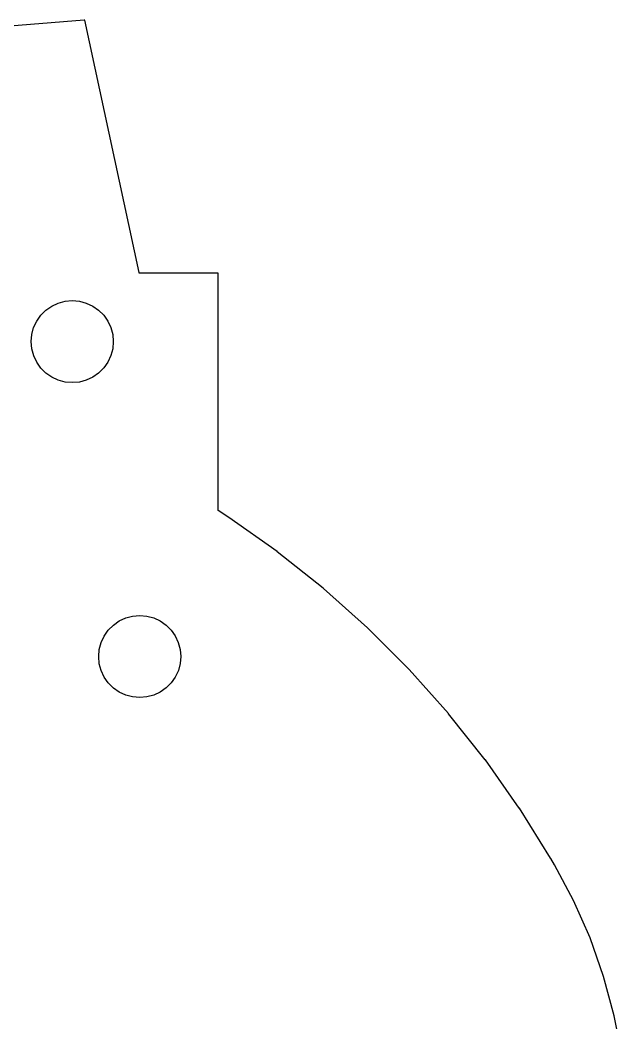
# Model space of a CAD drawing. Extents: x -9.2 to -2.2, y 20.8 to 33.8.
# Drawn here: x -6.03 to -2.29, y 27.54 to 33.77 of the extents above; entities that cross this region are included whole.
import ezdxf

# ---------------------------------------------------------------- set-up
doc = ezdxf.new("R2010")
doc.units = 0
doc.header["$MEASUREMENT"] = 0
doc.layers.add('Sketch2', color=7, linetype='Continuous')

msp = doc.modelspace()

# ---------------------------------------------------------------- linework, layer by layer
at = {"layer": 'Sketch2'}
for p, q in [((-5.6274, 33.7718, 0.299), (-6.8953, 33.6675, 0.299)), ((-5.6231, 33.7721, 0.299), (-5.6274, 33.7718, 0.299)), ((-5.2872, 32.2052, 0.299), (-5.6231, 33.7721, 0.299)), ((-5.2861, 32.2, 0.299), (-5.2872, 32.2052, 0.299)), ((-4.7966, 32.2, 0.299), (-5.2861, 32.2, 0.299)), ((-4.795, 32.2, 0.299), (-4.7966, 32.2, 0.299)), ((-4.795, 30.7317, 0.299), (-4.795, 32.2, 0.299)), ((-5.8298, 31.9963, 0.299), (-5.7896, 32.0151, 0.299)), ((-5.7896, 32.0151, 0.299), (-5.7466, 32.0267, 0.299)), ((-5.7466, 32.0267, 0.299), (-5.7024, 32.0306, 0.299)), ((-5.7024, 32.0306, 0.299), (-5.6581, 32.0267, 0.299)), ((-5.6581, 32.0267, 0.299), (-5.6152, 32.0152, 0.299)), ((-5.6152, 32.0152, 0.299), (-5.5749, 31.9965, 0.299)), ((-5.8976, 31.9394, 0.299), (-5.8662, 31.9708, 0.299)), ((-5.8662, 31.9708, 0.299), (-5.8298, 31.9963, 0.299)), ((-5.5749, 31.9965, 0.299), (-5.5384, 31.971, 0.299)), ((-5.5384, 31.971, 0.299), (-5.507, 31.9396, 0.299)), ((-5.9419, 31.8626, 0.299), (-5.9231, 31.9029, 0.299)), ((-5.9231, 31.9029, 0.299), (-5.8976, 31.9394, 0.299)), ((-5.507, 31.9396, 0.299), (-5.4815, 31.9032, 0.299)), ((-5.4815, 31.9032, 0.299), (-5.4627, 31.8629, 0.299)), ((-5.9534, 31.8197, 0.299), (-5.9419, 31.8626, 0.299)), ((-5.4627, 31.8629, 0.299), (-5.4511, 31.82, 0.299)), ((-5.9572, 31.7754, 0.299), (-5.9534, 31.8197, 0.299)), ((-5.9533, 31.7311, 0.299), (-5.9572, 31.7754, 0.299)), ((-5.4511, 31.82, 0.299), (-5.4472, 31.7757, 0.299)), ((-5.4472, 31.7757, 0.299), (-5.4511, 31.7314, 0.299)), ((-5.9418, 31.6882, 0.299), (-5.9533, 31.7311, 0.299)), ((-5.4511, 31.7314, 0.299), (-5.4626, 31.6885, 0.299)), ((-5.923, 31.648, 0.299), (-5.9418, 31.6882, 0.299)), ((-5.8975, 31.6116, 0.299), (-5.923, 31.648, 0.299)), ((-5.4813, 31.6482, 0.299), (-5.5068, 31.6118, 0.299)), ((-5.4626, 31.6885, 0.299), (-5.4813, 31.6482, 0.299)), ((-5.866, 31.5801, 0.299), (-5.8975, 31.6116, 0.299)), ((-5.8296, 31.5547, 0.299), (-5.866, 31.5801, 0.299)), ((-5.5382, 31.5803, 0.299), (-5.5746, 31.5548, 0.299)), ((-5.5068, 31.6118, 0.299), (-5.5382, 31.5803, 0.299)), ((-5.7893, 31.5359, 0.299), (-5.8296, 31.5547, 0.299)), ((-5.7464, 31.5244, 0.299), (-5.7893, 31.5359, 0.299)), ((-5.7021, 31.5206, 0.299), (-5.7464, 31.5244, 0.299)), ((-5.6578, 31.5245, 0.299), (-5.7021, 31.5206, 0.299)), ((-5.6149, 31.536, 0.299), (-5.6578, 31.5245, 0.299)), ((-5.5746, 31.5548, 0.299), (-5.6149, 31.536, 0.299)), ((-4.795, 30.7268, 0.299), (-4.795, 30.7317, 0.299)), ((-4.7289, 30.6828, 0.299), (-4.795, 30.7268, 0.299)), ((-4.4302, 30.4719, 0.299), (-4.7289, 30.6828, 0.299)), ((-4.4292, 30.4712, 0.299), (-4.4302, 30.4719, 0.299)), ((-4.143, 30.2436, 0.299), (-4.4292, 30.4712, 0.299)), ((-4.1421, 30.2428, 0.299), (-4.143, 30.2436, 0.299)), ((-3.8693, 29.9993, 0.299), (-4.1421, 30.2428, 0.299)), ((-5.4784, 29.9838, 0.299), (-5.447, 30.0152, 0.299)), ((-5.447, 30.0152, 0.299), (-5.4106, 30.0408, 0.299)), ((-5.4106, 30.0408, 0.299), (-5.3703, 30.0596, 0.299)), ((-5.3703, 30.0596, 0.299), (-5.3274, 30.0711, 0.299)), ((-5.3274, 30.0711, 0.299), (-5.2831, 30.075, 0.299)), ((-5.2831, 30.075, 0.299), (-5.2389, 30.0711, 0.299)), ((-5.2389, 30.0711, 0.299), (-5.1959, 30.0597, 0.299)), ((-5.1959, 30.0597, 0.299), (-5.1556, 30.0409, 0.299)), ((-5.1556, 30.0409, 0.299), (-5.1192, 30.0154, 0.299)), ((-5.1192, 30.0154, 0.299), (-5.0877, 29.984, 0.299)), ((-5.5039, 29.9474, 0.299), (-5.4784, 29.9838, 0.299)), ((-5.0877, 29.984, 0.299), (-5.0622, 29.9476, 0.299)), ((-3.8684, 29.9985, 0.299), (-3.8693, 29.9993, 0.299)), ((-3.6099, 29.7398, 0.299), (-3.8684, 29.9985, 0.299)), ((-5.5341, 29.8641, 0.299), (-5.5226, 29.9071, 0.299)), ((-5.5226, 29.9071, 0.299), (-5.5039, 29.9474, 0.299)), ((-5.0622, 29.9476, 0.299), (-5.0434, 29.9074, 0.299)), ((-5.0434, 29.9074, 0.299), (-5.0319, 29.8644, 0.299)), ((-5.538, 29.8199, 0.299), (-5.5341, 29.8641, 0.299)), ((-5.0319, 29.8644, 0.299), (-5.028, 29.8202, 0.299)), ((-5.5341, 29.7756, 0.299), (-5.538, 29.8199, 0.299)), ((-5.5225, 29.7327, 0.299), (-5.5341, 29.7756, 0.299)), ((-5.0318, 29.7759, 0.299), (-5.0433, 29.7329, 0.299)), ((-5.028, 29.8202, 0.299), (-5.0318, 29.7759, 0.299)), ((-5.5037, 29.6924, 0.299), (-5.5225, 29.7327, 0.299)), ((-5.0433, 29.7329, 0.299), (-5.0621, 29.6926, 0.299)), ((-3.609, 29.739, 0.299), (-3.6099, 29.7398, 0.299)), ((-3.3656, 29.4661, 0.299), (-3.609, 29.739, 0.299)), ((-5.4782, 29.656, 0.299), (-5.5037, 29.6924, 0.299)), ((-5.4468, 29.6246, 0.299), (-5.4782, 29.656, 0.299)), ((-5.0876, 29.6562, 0.299), (-5.119, 29.6248, 0.299)), ((-5.0621, 29.6926, 0.299), (-5.0876, 29.6562, 0.299)), ((-5.4104, 29.5991, 0.299), (-5.4468, 29.6246, 0.299)), ((-5.3701, 29.5803, 0.299), (-5.4104, 29.5991, 0.299)), ((-5.3271, 29.5689, 0.299), (-5.3701, 29.5803, 0.299)), ((-5.1956, 29.5804, 0.299), (-5.2386, 29.5689, 0.299)), ((-5.1554, 29.5993, 0.299), (-5.1956, 29.5804, 0.299)), ((-5.119, 29.6248, 0.299), (-5.1554, 29.5993, 0.299)), ((-5.2828, 29.565, 0.299), (-5.3271, 29.5689, 0.299)), ((-5.2386, 29.5689, 0.299), (-5.2828, 29.565, 0.299)), ((-3.3648, 29.4651, 0.299), (-3.3656, 29.4661, 0.299)), ((-3.1374, 29.1788, 0.299), (-3.3648, 29.4651, 0.299)), ((-3.1366, 29.1779, 0.299), (-3.1374, 29.1788, 0.299)), ((-2.9258, 28.8791, 0.299), (-3.1366, 29.1779, 0.299)), ((-2.9251, 28.8781, 0.299), (-2.9258, 28.8791, 0.299)), ((-2.7316, 28.5678, 0.299), (-2.9251, 28.8781, 0.299)), ((-2.7309, 28.5668, 0.299), (-2.7316, 28.5678, 0.299)), ((-2.7078, 28.5271, 0.299), (-2.7309, 28.5668, 0.299)), ((-2.5887, 28.3046, 0.299), (-2.7078, 28.5271, 0.299)), ((-2.4864, 28.073, 0.299), (-2.5887, 28.3046, 0.299)), ((-2.402, 27.8343, 0.299), (-2.4864, 28.073, 0.299)), ((-2.3358, 27.59, 0.299), (-2.402, 27.8343, 0.299)), ((-2.2882, 27.3413, 0.299), (-2.3358, 27.59, 0.299))]:
    msp.add_line(p, q, dxfattribs=at)

doc.saveas('drawing.dxf')
